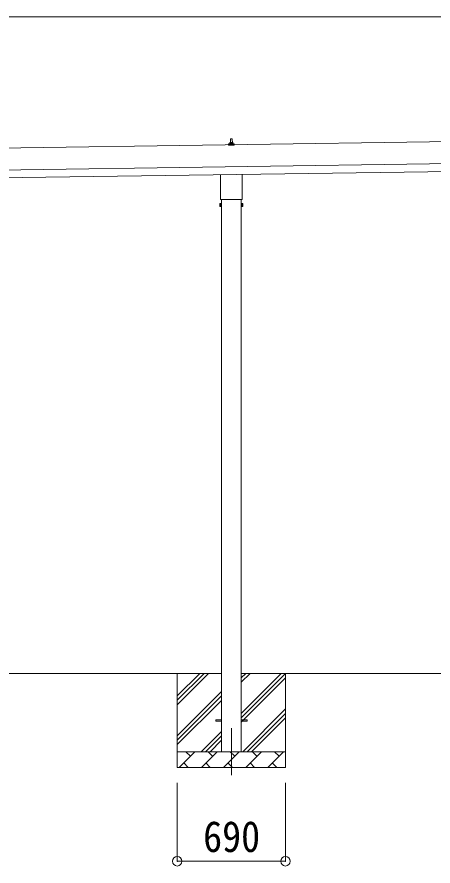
# Model space of a CAD drawing. Units: millimetres at full size, sheet at 1:60; details may follow other scales. Extents: x -16864 to 16864, y -11640 to 11640.
# Drawn here: x 2117 to 4773, y -8693 to -3276 of the extents above; entities that cross this region are included whole.
import ezdxf
from ezdxf.enums import TextEntityAlignment as Align

# ---------------------------------------------------------------- set-up
doc = ezdxf.new("R2010")
doc.units = ezdxf.units.MM
doc.header["$LTSCALE"] = 60
doc.header["$PDMODE"] = 32
doc.header["$PDSIZE"] = 60
doc.linetypes.add('CHAIN1', pattern=[8, 5, -1, 1, -1])
for name, color, linetype, lineweight in [('0-1_Defpoints', 7, 'CHAIN1', 9), ('0-2_TEXT1', 4, 'Continuous', 9), ('0-3_SHAPE', 7, 'Continuous', 9), ('0-8_TABLE1', 6, 'Continuous', 9)]:
    doc.layers.add(name, color=color, linetype=linetype, lineweight=lineweight)
doc.styles.add('ＭＳ ゴシック', font='')
doc.styles.get('ＭＳ ゴシック').set_extended_font_data('MS Gothic')

msp = doc.modelspace()

# ---------------------------------------------------------------- linework, layer by layer
at = {"layer": '0-1_Defpoints'}
msp.add_line((3485.56, -7813.9), (3485.56, -8162.9), dxfattribs=at)
at = {"layer": '0-2_TEXT1'}
for p, q in [((6163.31, -4053.52), (798.36, -4130.17)), ((3479.87, -4078.93), (3480.59, -4055.4)), ((3481.59, -4054.43), (3490.14, -4054.43)), ((3491.14, -4055.4), (3491.87, -4078.93)), ((3467.62, -4094.43), (3467.62, -4086.71)), ((3504.12, -4094.43), (3467.62, -4094.43)), ((3468, -4085.93), (3503.73, -4085.93)), ((3468.38, -4085.74), (3475.1, -4084.11)), ((3475.48, -4083.93), (3496.25, -4083.93)), ((3475.87, -4083.14), (3475.87, -4078.93)), ((3476.87, -4078.93), (3494.87, -4078.93)), ((3495.87, -4083.14), (3495.87, -4078.93)), ((3503.35, -4085.74), (3496.63, -4084.11)), ((3504.12, -4094.43), (3504.12, -4086.71)), ((800.36, -4270.15), (6165.31, -4193.51)), ((801.07, -4320.15), (6166.02, -4243.5)), ((3417.26, -4428.41), (3417.26, -4282.77)), ((3553.86, -4280.82), (3553.86, -4428.41)), ((3415.56, -4437.19), (3415.56, -4431.69)), ((3553.5, -4440.69), (3417.62, -4440.69)), ((3423.06, -4440.69), (3423.06, -7963.9)), ((3548.06, -7963.9), (3548.06, -4440.69)), ((3555.56, -4431.69), (3555.56, -4437.19)), ((3411.56, -4466.69), (3412.32, -4465.37)), ((3411.56, -4466.69), (3411.56, -4483.69)), ((3411.56, -4483.69), (3412.32, -4485)), ((3418.56, -4470.28), (3412.32, -4470.28)), ((3418.56, -4480.09), (3412.32, -4480.09)), ((3418.56, -4485), (3412.32, -4485)), ((3421.06, -4484.39), (3418.56, -4484.39)), ((3550.06, -4484.39), (3552.56, -4484.39)), ((3552.56, -4470.28), (3558.8, -4470.28)), ((3552.56, -4480.09), (3558.8, -4480.09)), ((3552.56, -4485), (3558.8, -4485)), ((3559.56, -4466.69), (3558.8, -4465.37)), ((3559.56, -4483.69), (3558.8, -4485)), ((3559.56, -4466.69), (3559.56, -4483.69)), ((3385.56, -7759.4), (3423.06, -7759.4)), ((3385.56, -7768.4), (3385.56, -7759.4)), ((3385.56, -7759.4), (3423.06, -7759.4)), ((3385.56, -7768.4), (3385.56, -7759.4)), ((3385.56, -7768.4), (3423.06, -7768.4)), ((3385.56, -7768.4), (3423.06, -7768.4)), ((3548.06, -7759.4), (3585.56, -7759.4)), ((3548.06, -7759.4), (3585.56, -7759.4)), ((3548.06, -7768.4), (3585.56, -7768.4)), ((3548.06, -7768.4), (3585.56, -7768.4)), ((3585.56, -7768.4), (3585.56, -7759.4)), ((3585.56, -7768.4), (3585.56, -7759.4))]:
    msp.add_line(p, q, dxfattribs=at)
for points in [[(3418.56, -4485), (3418.56, -4465.37), (3412.32, -4465.37)], [(3418.56, -4484.39), (3418.56, -4465.99), (3421.06, -4465.99)], [(3552.56, -4484.39), (3552.56, -4465.99), (3550.06, -4465.99)], [(3552.56, -4485), (3552.56, -4465.37), (3558.8, -4465.37)]]:
    msp.add_lwpolyline(points, dxfattribs=at)
for points in [[(3421.06, -4485.69), (3421.06, -4464.69), (3423.06, -4464.69), (3423.06, -4485.69)], [(3550.06, -4485.69), (3550.06, -4464.69), (3548.06, -4464.69), (3548.06, -4485.69)]]:
    msp.add_lwpolyline(points, close=True, dxfattribs=at)
for centre, radius, start, end in [((3481.59, -4055.43), 1, 90, 178.60509), ((3490.14, -4055.43), 1, 1.39491, 90), ((3468.62, -4086.71), 1, 103.62699, 180), ((3474.87, -4083.14), 1, 283.62699, 0), ((3479.95, -4079.56), 4.13, 90, 171.17633), ((3476.87, -4079.93), 1, 90, 180), ((3489.2, -4078.93), 4.83, 133.60282, 180), ((3482.53, -4078.93), 4.83, 0, 46.39718), ((3491.78, -4079.56), 4.13, 8.82367, 90), ((3494.87, -4079.93), 1, 0, 90), ((3496.87, -4083.14), 1, 180, 256.37301), ((3503.12, -4086.71), 1, 0, 76.37301), ((3419.56, -4431.69), 4, 125.09963, 180), ((3419.56, -4437.19), 4, 180, 194.47751), ((3419.56, -4437.19), 4, 194.47751, 241.04498), ((3551.56, -4437.19), 4, 298.95502, 345.52249), ((3551.56, -4431.69), 4, 0, 54.90037), ((3551.56, -4437.19), 4, 345.52249, 0), ((3415.9, -4467.82), 4.34, 145.61575, 214.38425), ((3427.8, -4475.19), 16.24, 162.41205, 197.58795), ((3415.9, -4482.55), 4.34, 145.61575, 214.38425), ((3555.21, -4467.82), 4.34, 325.61575, 34.38425), ((3543.32, -4475.19), 16.24, 342.41205, 17.58795), ((3555.21, -4482.55), 4.34, 325.61575, 34.38425)]:
    msp.add_arc(centre, radius, start, end, dxfattribs=at)
at = {"layer": '0-3_SHAPE'}
for p, q in [((3423.06, -7463.9), (1748.06, -7463.9)), ((3140.56, -7463.9), (3140.56, -8063.9)), ((3140.56, -7607.38), (3284.04, -7463.9)), ((3140.56, -7635.67), (3312.33, -7463.9)), ((3140.56, -7663.95), (3340.61, -7463.9)), ((5223.06, -7463.9), (3548.06, -7463.9)), ((3548.06, -7492.72), (3576.88, -7463.9)), ((3548.06, -7521.01), (3605.17, -7463.9)), ((3548.06, -7719), (3803.16, -7463.9)), ((3548.06, -7747.28), (3830.56, -7464.78)), ((3830.56, -7463.9), (3830.56, -8063.9)), ((3548.06, -7775.57), (3830.56, -7493.07)), ((3140.56, -7861.94), (3423.06, -7579.44)), ((3140.56, -7890.22), (3423.06, -7607.72)), ((3140.56, -7918.51), (3423.06, -7636.01)), ((3557.72, -7963.9), (3830.56, -7691.06)), ((3586, -7963.9), (3830.56, -7719.34)), ((3614.29, -7963.9), (3830.56, -7747.63)), ((3293.16, -7963.9), (3423.06, -7834)), ((3321.44, -7963.9), (3423.06, -7862.28)), ((3349.73, -7963.9), (3423.06, -7890.57)), ((3140.56, -7963.9), (3830.56, -7963.9)), ((3152.72, -8063.9), (3252.72, -7963.9)), ((3224.16, -7992.45), (3195.61, -7963.9)), ((3294.14, -8063.9), (3394.14, -7963.9)), ((3365.58, -7992.45), (3337.03, -7963.9)), ((3435.56, -8063.9), (3535.56, -7963.9)), ((3507.01, -7992.45), (3478.45, -7963.9)), ((3576.98, -8063.9), (3676.98, -7963.9)), ((3648.43, -7992.45), (3619.87, -7963.9)), ((3718.4, -8063.9), (3818.4, -7963.9)), ((3789.85, -7992.45), (3761.3, -7963.9)), ((3830.56, -8063.9), (3140.56, -8063.9)), ((3181.27, -8035.35), (3209.82, -8063.9)), ((3322.69, -8035.35), (3351.24, -8063.9)), ((3464.11, -8035.35), (3492.67, -8063.9)), ((3605.53, -8035.35), (3634.09, -8063.9)), ((3746.96, -8035.35), (3775.51, -8063.9))]:
    msp.add_line(p, q, dxfattribs=at)
at = {"layer": '0-8_TABLE1'}
for p, q in [((11606.27, -3276.26), (767.34, -3276.26)), ((3140.56, -8662.9), (3140.56, -8162.9)), ((3830.56, -8662.9), (3830.56, -8162.9)), ((3140.56, -8662.9), (3830.56, -8662.9))]:
    msp.add_line(p, q, dxfattribs=at)
for p in [(3140.56, -8662.9), (3830.56, -8662.9)]:
    msp.add_point(p, dxfattribs=at)

# ---------------------------------------------------------------- texts
at = {"layer": '0-8_TABLE1', "color": 7, "style": 'ＭＳ ゴシック', "width": 0.9}
msp.add_text('690', height=197.9, dxfattribs=at).set_placement((3305.56, -8662.9), align=Align.BOTTOM_LEFT)

doc.saveas('drawing.dxf')
